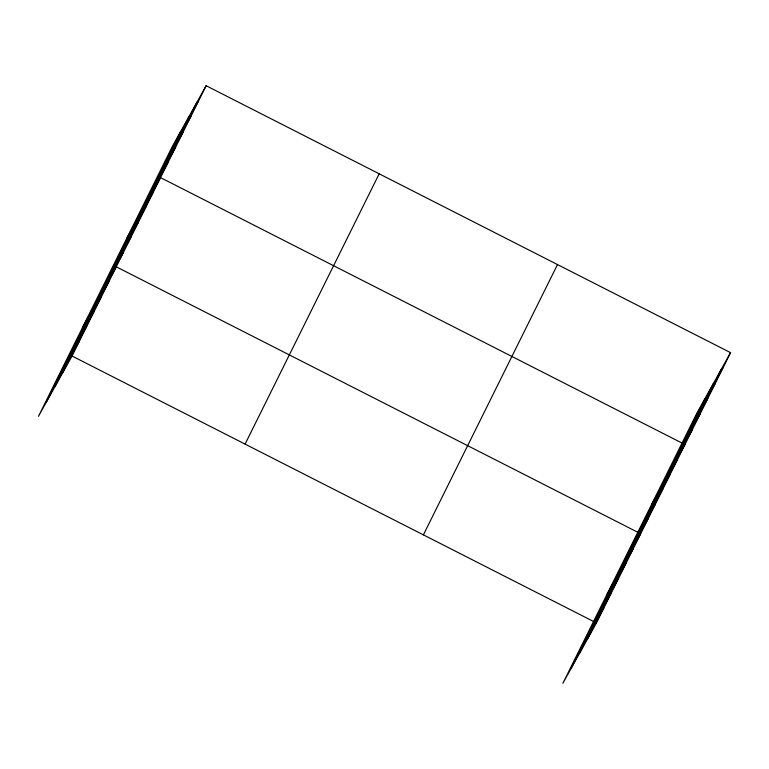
<?xml version="1.0" encoding="UTF-8"?>
<svg xmlns="http://www.w3.org/2000/svg" width="769" height="769" viewBox="0 0 769 769"><rect width="100%" height="100%" fill="white"/><g stroke="black" fill="none" stroke-linecap="round" stroke-linejoin="round"><path stroke-width="1.15" d="M46.563 401.764L180.667 131.461M54.926 386.74L189.03 116.446M63.048 372.158L197.143 101.864M206.13 85.715L172.554 146.043L38.45 416.346L72.026 356.018L206.13 85.715L730.55 352.654L596.446 622.957L562.87 683.285L696.974 412.982L730.55 352.654M245.09 444.107L379.184 173.804M423.392 534.868L557.496 264.565M570.983 668.703L705.086 398.4M579.345 653.679L713.449 383.375M587.468 639.097L721.562 368.793M189.549 117.176L198.527 101.037M181.945 132.489L190.933 116.35M174.352 147.811L183.33 131.672M166.748 163.124L175.736 146.985M159.154 178.446L168.132 162.307M126.962 237.948L160.538 177.62L684.958 444.559L651.381 504.887M144.178 208.63L153.156 192.49M136.795 223.491L145.783 207.351M129.423 238.361L138.41 222.222M122.05 253.222L131.038 237.083M114.677 268.093L123.655 251.953M82.706 327.142L116.282 266.814L640.702 533.753L607.126 594.081M99.922 297.824L108.91 281.685M92.549 312.695L101.527 296.555M85.167 327.556L94.154 311.416M77.794 342.426L86.782 326.287M70.421 357.287L79.399 341.148M713.968 384.116L722.947 367.976M706.365 399.428L715.353 383.289M698.771 414.751L707.749 398.611M691.168 430.063L700.155 413.924M683.574 445.386L692.552 429.237M668.597 475.569L677.576 459.42M661.225 490.43L670.203 474.29M653.842 505.3L662.83 489.161M646.469 520.161L655.457 504.022M639.097 535.032L648.075 518.892M624.341 564.763L633.329 548.624M616.969 579.624L625.947 563.485M609.586 594.495L618.574 578.355M602.214 609.365L611.201 593.216M594.841 624.226L603.828 608.087M72.026 356.018L596.446 622.957"/></g></svg>
